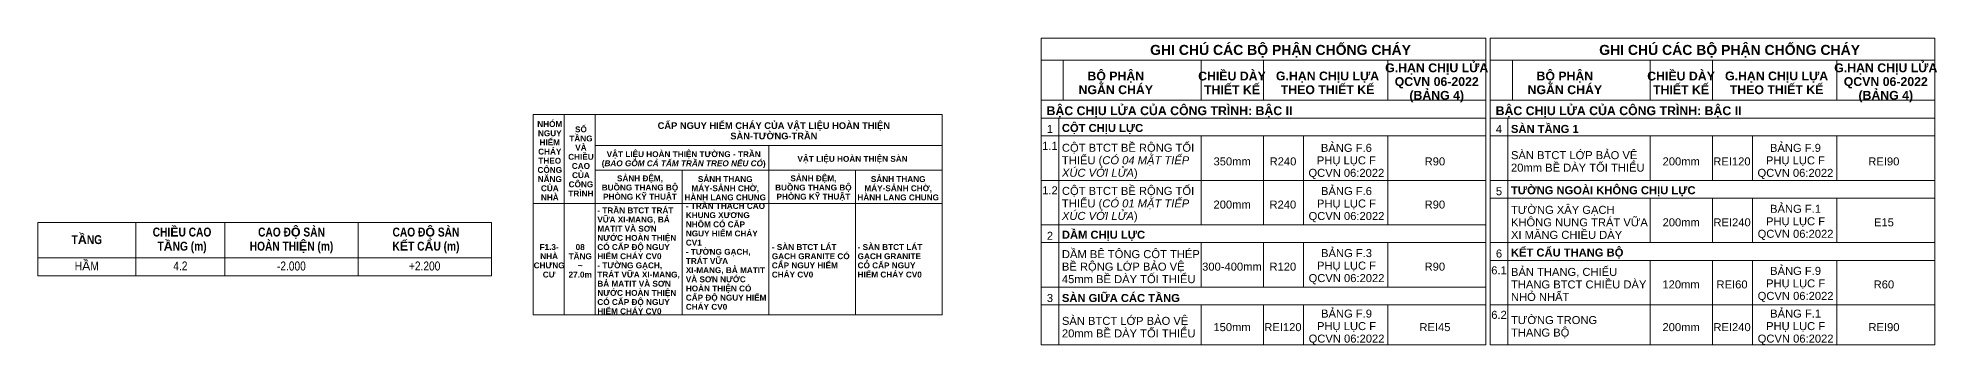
# Model space of a CAD drawing. Header units: millimetres. Extents: x 25998 to 252958, y -15958 to 83425.
# Drawn here: x 138484 to 159840, y 2351 to 5801 of the extents above; entities that cross this region are included whole.
import ezdxf

# ---------------------------------------------------------------- set-up
doc = ezdxf.new("R2010")
doc.units = ezdxf.units.MM
for name, color, linetype, lineweight in [('A-ANNO-NOTE', 131, 'Continuous', 9), ('A-DETL-THIN-1', 151, 'Continuous', 18), ('G-ANNO-TEXT-1', 7, 'Continuous', 9)]:
    doc.layers.add(name, color=color, linetype=linetype, lineweight=lineweight)
doc.styles.add('Arial Narrow', font='ARIALN_0.TTF', dxfattribs={"height": 100})
doc.styles.add('Arial_7', font='arial_0.ttf', dxfattribs={"height": 75})
doc.styles.add('Arial_8', font='arial_0.ttf', dxfattribs={"height": 112.5})
doc.styles.add('Arial_9', font='arial_0.ttf', dxfattribs={"height": 90})
doc.styles.add('Arial_B_2', font='arialbd_0.ttf', dxfattribs={"height": 66})
doc.styles.add('Arial_B_3', font='arialbd_0.ttf', dxfattribs={"height": 99})

# ---------------------------------------------------------------- blocks, each defined once
blk = doc.blocks.new('GHI CHÚ CAO ĐỘ 1 Ô1 - GHI CHÚ CAO ĐỘ 1 Ô 2-1613119-CAO ĐỘ_GHI CHÚ_1-TẦNG HẦM')
at = {"layer": 'A-ANNO-NOTE'}
for p, q in [((6062, 3729), (962, 3729)), ((962, 3729), (962, 3129)), ((2062, 3129), (2062, 3729)), ((3062, 3129), (3062, 3729)), ((4562, 3129), (4562, 3729)), ((6062, 3129), (6062, 3729)), ((6062, 3329), (962, 3329)), ((6062, 3129), (962, 3129))]:
    blk.add_line(p, q, dxfattribs=at)
at = {"layer": 'A-ANNO-NOTE', "char_height": 100, "attachment_point": 2, "line_spacing_factor": 0.949189, "style": 'Arial Narrow'}
for s, insert, width in [('\\pt635,1270,1905,2540,3175,3810,4445,5080,5715,6350,6985,7620,8255,8890,9525,10160,10795,11430,12065,12700,13335,13970,14605,15240,15875,16510,17145,17780,18415,19050,19685,20320;{\\fArial Narrow|b1|i0|c0|p34;CHI\\fArial|b1|i0|c0|p34;Ề\\fArial Narrow|b1|i0|c0|p34;U CAO T\\fArial|b1|i0|c0|p34;Ầ\\fArial Narrow|b1|i0|c0|p34;NG (m)}', (2582, 3670), 995.5), ('\\pt635,1270,1905,2540,3175,3810,4445,5080,5715,6350,6985,7620,8255,8890,9525,10160,10795,11430,12065,12700,13335,13970,14605,15240,15875,16510,17145,17780,18415,19050,19685,20320;{\\fArial Narrow|b1|i0|c0|p34;CAO Đ\\fArial|b1|i0|c0|p34;Ộ\\fArial Narrow|b1|i0|c0|p34; SÀN HOÀN THI\\fArial|b1|i0|c0|p34;Ệ\\fArial Narrow|b1|i0|c0|p34;N (m)}', (3813, 3670), 1005.5), ('\\pt635,1270,1905,2540,3175,3810,4445,5080,5715,6350,6985,7620,8255,8890,9525,10160,10795,11430,12065,12700,13335,13970,14605,15240,15875,16510,17145,17780,18415,19050,19685,20320;{\\fArial Narrow|b1|i0|c0|p34;CAO Đ\\fArial|b1|i0|c0|p34;Ộ\\fArial Narrow|b1|i0|c0|p34; SÀN \\PK\\fArial|b1|i0|c0|p34;Ế\\fArial Narrow|b1|i0|c0|p34;T C\\fArial|b1|i0|c0|p34;Ấ\\fArial Narrow|b1|i0|c0|p34;U (m)}', (5325, 3670), 1429), ('\\pt635,1270,1905,2540,3175,3810,4445,5080,5715,6350,6985,7620,8255,8890,9525,10160,10795,11430,12065,12700,13335,13970,14605,15240,15875,16510,17145,17780,18415,19050,19685,20320;{\\fArial Narrow|b1|i0|c0|p34;T\\fArial|b1|i0|c0|p34;Ầ\\fArial Narrow|b1|i0|c0|p34;NG}', (1512, 3585), 721)]:
    blk.add_mtext(s, dxfattribs=dict(at, insert=insert, width=width))

msp = doc.modelspace()

# ---------------------------------------------------------------- linework, layer by layer
at = {"layer": 'A-DETL-THIN-1'}
for p, q in [((149764.7, 5800.8), (154764.7, 5800.8)), ((149764.7, 2350.8), (149764.7, 5800.8)), ((154764.7, 2350.8), (154764.7, 5800.8)), ((154814.7, 5800.8), (159814.7, 5800.8)), ((154814.7, 2350.8), (154814.7, 5800.8)), ((159814.7, 2350.8), (159814.7, 5800.8)), ((149764.7, 5550.8), (154764.7, 5550.8)), ((150014.7, 5100.8), (150014.7, 5550.8)), ((151564.7, 5100.8), (151564.7, 5550.8)), ((152264.7, 5100.8), (152264.7, 5550.8)), ((153664.7, 5100.8), (153664.7, 5550.8)), ((154764.7, 3700.8), (154764.7, 5550.8)), ((154814.7, 5550.8), (159814.7, 5550.8)), ((155064.7, 5100.8), (155064.7, 5550.8)), ((156614.7, 5100.8), (156614.7, 5550.8)), ((157314.7, 5100.8), (157314.7, 5550.8)), ((158714.7, 5100.8), (158714.7, 5550.8)), ((159814.7, 3500.8), (159814.7, 5550.8)), ((144051.7, 2690.9), (144051.7, 4940.9)), ((144051.7, 4940.9), (148651.7, 4940.9)), ((144401.7, 2690.9), (144401.7, 4940.9)), ((144751.7, 2690.9), (144751.7, 4940.9)), ((148651.7, 2690.9), (148651.7, 4940.9)), ((149764.7, 5100.8), (154764.7, 5100.8)), ((154814.7, 5100.8), (159814.7, 5100.8)), ((149764.7, 4900.8), (154764.7, 4900.8)), ((149764.7, 4700.8), (154764.7, 4700.8)), ((149964.7, 2350.8), (149964.7, 4900.8)), ((151564.7, 3700.8), (151564.7, 4700.8)), ((152264.7, 3700.8), (152264.7, 4700.8)), ((152714.7, 3700.8), (152714.7, 4700.8)), ((153664.7, 3700.8), (153664.7, 4700.8)), ((154814.7, 4900.8), (159814.7, 4900.8)), ((154814.7, 4700.8), (159814.7, 4700.8)), ((155014.7, 2350.8), (155014.7, 4900.8)), ((156614.7, 4200.8), (156614.7, 4700.8)), ((157314.7, 4200.8), (157314.7, 4700.8)), ((157764.7, 4200.8), (157764.7, 4700.8)), ((158714.7, 4200.8), (158714.7, 4700.8)), ((144751.7, 4590.9), (148651.7, 4590.9)), ((146701.7, 2690.9), (146701.7, 4590.9)), ((144751.7, 4315.9), (148651.7, 4315.9)), ((145726.7, 2690.9), (145726.7, 4315.9)), ((147676.7, 2690.9), (147676.7, 4315.9)), ((149764.7, 4200.8), (154764.7, 4200.8)), ((154814.7, 4200.8), (159814.7, 4200.8)), ((144051.7, 3940.9), (148651.7, 3940.9)), ((154814.7, 4000.8), (159814.7, 4000.8)), ((156614.7, 3500.8), (156614.7, 4000.8)), ((157314.7, 3500.8), (157314.7, 4000.8)), ((157764.7, 3500.8), (157764.7, 4000.8)), ((158714.7, 3500.8), (158714.7, 4000.8)), ((149764.7, 3700.8), (154764.7, 3700.8)), ((149764.7, 3500.8), (154764.7, 3500.8)), ((151564.7, 3000.8), (151564.7, 3500.8)), ((152264.7, 3000.8), (152264.7, 3500.8)), ((152714.7, 3000.8), (152714.7, 3500.8)), ((153664.7, 3000.8), (153664.7, 3500.8)), ((154814.7, 3500.8), (159814.7, 3500.8)), ((154814.7, 3300.8), (159814.7, 3300.8)), ((156614.7, 2800.8), (156614.7, 3300.8)), ((157314.7, 2800.8), (157314.7, 3300.8)), ((157764.7, 2800.8), (157764.7, 3300.8)), ((158714.7, 2800.8), (158714.7, 3300.8)), ((149764.7, 3000.8), (154764.7, 3000.8)), ((149764.7, 2800.8), (154764.7, 2800.8)), ((151564.7, 2350.8), (151564.7, 2800.8)), ((152264.7, 2350.8), (152264.7, 2800.8)), ((152714.7, 2350.8), (152714.7, 2800.8)), ((153664.7, 2350.8), (153664.7, 2800.8)), ((154814.7, 2800.8), (159814.7, 2800.8)), ((154814.7, 2800.8), (159814.7, 2800.8)), ((156614.7, 2350.8), (156614.7, 2800.8)), ((157314.7, 2350.8), (157314.7, 2800.8)), ((157764.7, 2350.8), (157764.7, 2800.8)), ((158714.7, 2350.8), (158714.7, 2800.8)), ((144051.7, 2690.9), (147891.7, 2690.9)), ((144051.7, 2690.9), (147891.7, 2690.9)), ((144051.7, 2690.9), (148651.7, 2690.9)), ((149764.7, 2350.8), (154764.7, 2350.8)), ((154814.7, 2350.8), (159814.7, 2350.8))]:
    msp.add_line(p, q, dxfattribs=at)

# ---------------------------------------------------------------- block references
at = {"layer": 'A-ANNO-NOTE'}
msp.add_blockref('GHI CHÚ CAO ĐỘ 1 Ô1 - GHI CHÚ CAO ĐỘ 1 Ô 2-1613119-CAO ĐỘ_GHI CHÚ_1-TẦNG HẦM', (137522.2, 0), dxfattribs=at)

# ---------------------------------------------------------------- texts
at = {"layer": 'A-ANNO-NOTE', "char_height": 100, "attachment_point": 2, "line_spacing_factor": 0.949189, "style": 'Arial Narrow'}
for s, insert, width in [('\\pt635,1270,1905,2540,3175,3810,4445,5080,5715,6350,6985,7620,8255,8890,9525,10160,10795,11430,12065,12700,13335,13970,14605,15240,15875,16510,17145,17780,18415,19050,19685,20320;H{\\fArial|b0|i0|c0|p34;Ầ}M', (139033, 3288.6), 278), ('\\pt635,1270,1905,2540,3175,3810,4445,5080,5715,6350,6985,7620,8255,8890,9525,10160,10795,11430,12065,12700,13335,13970,14605,15240,15875,16510,17145,17780,18415,19050,19685,20320;4.2', (140085.5, 3288.6), 168.5), ('\\pt635,1270,1905,2540,3175,3810,4445,5080,5715,6350,6985,7620,8255,8890,9525,10160,10795,11430,12065,12700,13335,13970,14605,15240,15875,16510,17145,17780,18415,19050,19685,20320;-2.000', (141333.9, 3288.6), 340.5), ('\\pt635,1270,1905,2540,3175,3810,4445,5080,5715,6350,6985,7620,8255,8890,9525,10160,10795,11430,12065,12700,13335,13970,14605,15240,15875,16510,17145,17780,18415,19050,19685,20320;+2.200', (142832.6, 3288.6), 370.5)]:
    msp.add_mtext(s, dxfattribs=dict(at, insert=insert, width=width))
at = {"layer": 'G-ANNO-TEXT-1', "line_spacing_factor": 0.936439}
for s, insert, char_height, width, attachment_point, style in [('\\pt4.5,9,13.5,18,22.5,27,31.5,36,40.5,45,49.5,54,58.5,63,67.5,72,76.5,81,85.5,90,94.5,99,103.5,108,112.5,117,121.5,126,130.5,135,139.5,144;{\\fArial|b1|i0|c0|p34;GHI CHÚ CÁC BỘ PHẬN CHỐNG CHÁY}', (152457.6, 5652.4), 112.5, 3009.15, 5, 'Arial_8'), ('\\pt4.5,9,13.5,18,22.5,27,31.5,36,40.5,45,49.5,54,58.5,63,67.5,72,76.5,81,85.5,90,94.5,99,103.5,108,112.5,117,121.5,126,130.5,135,139.5,144;{\\fArial|b1|i0|c0|p34;GHI CHÚ CÁC BỘ PHẬN CHỐNG CHÁY}', (157507.6, 5652.4), 112.5, 3009.15, 5, 'Arial_8'), ('\\pt571.50027,1142.99955,1714.49982,2286.00009,2857.50036,3428.99964,4000.49991,4572.00018,5143.50045,5714.99973,6286.5,6858.00027,7429.49955,8000.99982,8572.50009,9144.00036,9715.49964,10286.99991,10858.50018,11430.00045,12001.49973,12573,13144.50027,13715.99955,14287.49982,14859.00009,15430.50036,16001.99964,16573.49991,17145.00018,17716.50045,18287.99973;BỘ PHẬN\\PNGĂN CHÁY', (150604.7, 5296.1), 99, 877.95, 5, 'Arial_B_3'), ('\\pt571.50027,1142.99955,1714.49982,2286.00009,2857.50036,3428.99964,4000.49991,4572.00018,5143.50045,5714.99973,6286.5,6858.00027,7429.49955,8000.99982,8572.50009,9144.00036,9715.49964,10286.99991,10858.50018,11430.00045,12001.49973,12573,13144.50027,13715.99955,14287.49982,14859.00009,15430.50036,16001.99964,16573.49991,17145.00018,17716.50045,18287.99973;CHIỀU DÀY\\PTHIẾT KẾ', (151911.4, 5296.1), 99, 750.15, 5, 'Arial_B_3'), ('\\pt571.50027,1142.99955,1714.49982,2286.00009,2857.50036,3428.99964,4000.49991,4572.00018,5143.50045,5714.99973,6286.5,6858.00027,7429.49955,8000.99982,8572.50009,9144.00036,9715.49964,10286.99991,10858.50018,11430.00045,12001.49973,12573,13144.50027,13715.99955,14287.49982,14859.00009,15430.50036,16001.99964,16573.49991,17145.00018,17716.50045,18287.99973;G.HẠN CHỊU LỰA THEO THIẾT KẾ', (152985.8, 5296.1), 99, 1184.85, 5, 'Arial_B_3'), ('\\pt571.50027,1142.99955,1714.49982,2286.00009,2857.50036,3428.99964,4000.49991,4572.00018,5143.50045,5714.99973,6286.5,6858.00027,7429.49955,8000.99982,8572.50009,9144.00036,9715.49964,10286.99991,10858.50018,11430.00045,12001.49973,12573,13144.50027,13715.99955,14287.49982,14859.00009,15430.50036,16001.99964,16573.49991,17145.00018,17716.50045,18287.99973;G.HẠN CHỊU LỬA\\PQCVN 06-2022\\P(BẢNG 4)', (154213.8, 5296.3), 99, 1125, 5, 'Arial_B_3'), ('\\pt571.50027,1142.99955,1714.49982,2286.00009,2857.50036,3428.99964,4000.49991,4572.00018,5143.50045,5714.99973,6286.5,6858.00027,7429.49955,8000.99982,8572.50009,9144.00036,9715.49964,10286.99991,10858.50018,11430.00045,12001.49973,12573,13144.50027,13715.99955,14287.49982,14859.00009,15430.50036,16001.99964,16573.49991,17145.00018,17716.50045,18287.99973;BỘ PHẬN\\PNGĂN CHÁY', (155654.7, 5296.1), 99, 877.95, 5, 'Arial_B_3'), ('\\pt571.50027,1142.99955,1714.49982,2286.00009,2857.50036,3428.99964,4000.49991,4572.00018,5143.50045,5714.99973,6286.5,6858.00027,7429.49955,8000.99982,8572.50009,9144.00036,9715.49964,10286.99991,10858.50018,11430.00045,12001.49973,12573,13144.50027,13715.99955,14287.49982,14859.00009,15430.50036,16001.99964,16573.49991,17145.00018,17716.50045,18287.99973;CHIỀU DÀY\\PTHIẾT KẾ', (156961.4, 5296.1), 99, 750.15, 5, 'Arial_B_3'), ('\\pt571.50027,1142.99955,1714.49982,2286.00009,2857.50036,3428.99964,4000.49991,4572.00018,5143.50045,5714.99973,6286.5,6858.00027,7429.49955,8000.99982,8572.50009,9144.00036,9715.49964,10286.99991,10858.50018,11430.00045,12001.49973,12573,13144.50027,13715.99955,14287.49982,14859.00009,15430.50036,16001.99964,16573.49991,17145.00018,17716.50045,18287.99973;G.HẠN CHỊU LỰA THEO THIẾT KẾ', (158035.8, 5296.1), 99, 1184.85, 5, 'Arial_B_3'), ('\\pt571.50027,1142.99955,1714.49982,2286.00009,2857.50036,3428.99964,4000.49991,4572.00018,5143.50045,5714.99973,6286.5,6858.00027,7429.49955,8000.99982,8572.50009,9144.00036,9715.49964,10286.99991,10858.50018,11430.00045,12001.49973,12573,13144.50027,13715.99955,14287.49982,14859.00009,15430.50036,16001.99964,16573.49991,17145.00018,17716.50045,18287.99973;G.HẠN CHỊU LỬA\\PQCVN 06-2022\\P(BẢNG 4)', (159263.8, 5296.3), 99, 1125, 5, 'Arial_B_3'), ('\\pt571.50027,1142.99955,1714.49982,2286.00009,2857.50036,3428.99964,4000.49991,4572.00018,5143.50045,5714.99973,6286.5,6858.00027,7429.49955,8000.99982,8572.50009,9144.00036,9715.49964,10286.99991,10858.50018,11430.00045,12001.49973,12573,13144.50027,13715.99955,14287.49982,14859.00009,15430.50036,16001.99964,16573.49991,17145.00018,17716.50045,18287.99973;BẬC CHỊU LỬA CỦA CÔNG TRÌNH: BẬC II', (149826.3, 4970.8), 99, 5140.8, 4, 'Arial_B_3'), ('\\pt571.50027,1142.99955,1714.49982,2286.00009,2857.50036,3428.99964,4000.49991,4572.00018,5143.50045,5714.99973,6286.5,6858.00027,7429.49955,8000.99982,8572.50009,9144.00036,9715.49964,10286.99991,10858.50018,11430.00045,12001.49973,12573,13144.50027,13715.99955,14287.49982,14859.00009,15430.50036,16001.99964,16573.49991,17145.00018,17716.50045,18287.99973;BẬC CHỊU LỬA CỦA CÔNG TRÌNH: BẬC II', (154876.3, 4970.8), 99, 5140.8, 4, 'Arial_B_3'), ('\\pt381.00018,761.9997,1142.99988,1524.00006,1905.00024,2285.99976,2666.99994,3048.00012,3429.0003,3809.99982,4191,4572.00018,4952.9997,5333.99988,5715.00006,6096.00024,6476.99976,6857.99994,7239.00012,7620.0003,8000.99982,8382,8763.00018,9143.9997,9524.99988,9906.00006,10287.00024,10667.99976,11048.99994,11430.00012,11811.0003,12191.99982;NHÓM NGUY HIỂM CHÁY THEO CÔNG NĂNG CỦA NHÀ', (144239.8, 4421.3), 66, 343.2, 5, 'Arial_B_2'), ('\\pt381.00018,761.9997,1142.99988,1524.00006,1905.00024,2285.99976,2666.99994,3048.00012,3429.0003,3809.99982,4191,4572.00018,4952.9997,5333.99988,5715.00006,6096.00024,6476.99976,6857.99994,7239.00012,7620.0003,8000.99982,8382,8763.00018,9143.9997,9524.99988,9906.00006,10287.00024,10667.99976,11048.99994,11430.00012,11811.0003,12191.99982;SỐ TẦNG VÀ CHIỀU CAO CỦA CÔNG TRÌNH', (144589.9, 4414), 66, 337.5, 5, 'Arial_B_2'), ('\\pt3,6,9,12,15,18,21,24,27,30,33,36,39,42,45,48,51,54,57,60,63,66,69,72,75,78,81,84,87,90,93,96;{\\fArial|b1|i0|c0|p34;CẤP NGUY HIỂM CHÁY CỦA VẬT LIỆU HOÀN THIỆN\\PSÀN-TƯỜNG-TRẦN}', (146759.5, 4757.4), 75, 3933, 5, 'Arial_7'), ('\\pt571.5,1143,1714.5,2286,2857.5,3429,4000.5,4572,5143.5,5715,6286.5,6858,7429.5,8001,8572.5,9144,9715.5,10287,10858.5,11430,12001.5,12573,13144.5,13716,14287.5,14859,15430.5,16002,16573.5,17145,17716.5,18288;1', (149863.9, 4778.3), 90, 220.5, 5, 'Arial_9'), ('\\pt571.5,1143,1714.5,2286,2857.5,3429,4000.5,4572,5143.5,5715,6286.5,6858,7429.5,8001,8572.5,9144,9715.5,10287,10858.5,11430,12001.5,12573,13144.5,13716,14287.5,14859,15430.5,16002,16573.5,17145,17716.5,18288;{\\fArial|b1|i0|c0|p34;CỘT CHỊU LỰC}', (149998.9, 4778.3), 90, 1297.8, 4, 'Arial_9'), ('\\pt571.5,1143,1714.5,2286,2857.5,3429,4000.5,4572,5143.5,5715,6286.5,6858,7429.5,8001,8572.5,9144,9715.5,10287,10858.5,11430,12001.5,12573,13144.5,13716,14287.5,14859,15430.5,16002,16573.5,17145,17716.5,18288;4', (154913.9, 4778.3), 90, 220.5, 5, 'Arial_9'), ('\\pt571.5,1143,1714.5,2286,2857.5,3429,4000.5,4572,5143.5,5715,6286.5,6858,7429.5,8001,8572.5,9144,9715.5,10287,10858.5,11430,12001.5,12573,13144.5,13716,14287.5,14859,15430.5,16002,16573.5,17145,17716.5,18288;{\\fArial|b1|i0|c0|p34;SÀN TẦNG 1}', (155048.9, 4778.3), 90, 1297.8, 4, 'Arial_9'), ('\\pt381.00018,761.9997,1142.99988,1524.00006,1905.00024,2285.99976,2666.99994,3048.00012,3429.0003,3809.99982,4191,4572.00018,4952.9997,5333.99988,5715.00006,6096.00024,6476.99976,6857.99994,7239.00012,7620.0003,8000.99982,8382,8763.00018,9143.9997,9524.99988,9906.00006,10287.00024,10667.99976,11048.99994,11430.00012,11811.0003,12191.99982;VẬT LIỆU HOÀN THIỆN TƯỜNG - TRẦN\\P({\\fArial|b1|i1|c0|p34;BAO GỒM CẢ TẤM TRẦN TREO NẾU CÓ})', (145745.6, 4433.9), 66, 1982.4, 5, 'Arial_B_2'), ('\\pt381.00018,761.9997,1142.99988,1524.00006,1905.00024,2285.99976,2666.99994,3048.00012,3429.0003,3809.99982,4191,4572.00018,4952.9997,5333.99988,5715.00006,6096.00024,6476.99976,6857.99994,7239.00012,7620.0003,8000.99982,8382,8763.00018,9143.9997,9524.99988,9906.00006,10287.00024,10667.99976,11048.99994,11430.00012,11811.0003,12191.99982;VẬT LIỆU HOÀN THIỆN SÀN', (147644.4, 4434), 66, 1972.5, 5, 'Arial_B_2'), ('\\pt571.5,1143,1714.5,2286,2857.5,3429,4000.5,4572,5143.5,5715,6286.5,6858,7429.5,8001,8572.5,9144,9715.5,10287,10858.5,11430,12001.5,12573,13144.5,13716,14287.5,14859,15430.5,16002,16573.5,17145,17716.5,18288;1.1', (149863.9, 4589), 90, 220.5, 5, 'Arial_9'), ('\\pt571.5,1143,1714.5,2286,2857.5,3429,4000.5,4572,5143.5,5715,6286.5,6858,7429.5,8001,8572.5,9144,9715.5,10287,10858.5,11430,12001.5,12573,13144.5,13716,14287.5,14859,15430.5,16002,16573.5,17145,17716.5,18288;CỘT BTCT BỀ RỘNG TỐI THIỂU ({\\fArial|b0|i1|c0|p34;CÓ 04 MẶT TIẾP XÚC VỚI LỬA})', (149998.9, 4413.5), 90, 1530, 4, 'Arial_9'), ('\\pt571.5,1143,1714.5,2286,2857.5,3429,4000.5,4572,5143.5,5715,6286.5,6858,7429.5,8001,8572.5,9144,9715.5,10287,10858.5,11430,12001.5,12573,13144.5,13716,14287.5,14859,15430.5,16002,16573.5,17145,17716.5,18288;BẢNG F.6 \\PPHỤ LỤC F\\PQCVN 06:2022', (153197.6, 4413.5), 90, 908.1, 5, 'Arial_9'), ('\\pt571.5,1143,1714.5,2286,2857.5,3429,4000.5,4572,5143.5,5715,6286.5,6858,7429.5,8001,8572.5,9144,9715.5,10287,10858.5,11430,12001.5,12573,13144.5,13716,14287.5,14859,15430.5,16002,16573.5,17145,17716.5,18288;SÀN BTCT LỚP BẢO VỆ 20mm BỀ DÀY TỐI THIỂU', (155048.9, 4413.5), 90, 1562.85, 4, 'Arial_9'), ('\\pt571.5,1143,1714.5,2286,2857.5,3429,4000.5,4572,5143.5,5715,6286.5,6858,7429.5,8001,8572.5,9144,9715.5,10287,10858.5,11430,12001.5,12573,13144.5,13716,14287.5,14859,15430.5,16002,16573.5,17145,17716.5,18288;BẢNG F.9\\PPHỤ LỤC F\\PQCVN 06:2022', (158247.6, 4413.5), 90, 908.1, 5, 'Arial_9'), ('\\pt381.00018,761.9997,1142.99988,1524.00006,1905.00024,2285.99976,2666.99994,3048.00012,3429.0003,3809.99982,4191,4572.00018,4952.9997,5333.99988,5715.00006,6096.00024,6476.99976,6857.99994,7239.00012,7620.0003,8000.99982,8382,8763.00018,9143.9997,9524.99988,9906.00006,10287.00024,10667.99976,11048.99994,11430.00012,11811.0003,12191.99982;SẢNH ĐỆM,\\PBUỒNG THANG BỘ\\PPHÒNG KỸ THUẬT', (145254, 4111.9), 66, 849.3, 5, 'Arial_B_2'), ('\\pt381.00018,761.9997,1142.99988,1524.00006,1905.00024,2285.99976,2666.99994,3048.00012,3429.0003,3809.99982,4191,4572.00018,4952.9997,5333.99988,5715.00006,6096.00024,6476.99976,6857.99994,7239.00012,7620.0003,8000.99982,8382,8763.00018,9143.9997,9524.99988,9906.00006,10287.00024,10667.99976,11048.99994,11430.00012,11811.0003,12191.99982;SẢNH ĐỆM,\\PBUỒNG THANG BỘ\\PPHÒNG KỸ THUẬT', (147204, 4111.9), 66, 849.3, 5, 'Arial_B_2'), ('\\pt571.5,1143,1714.5,2286,2857.5,3429,4000.5,4572,5143.5,5715,6286.5,6858,7429.5,8001,8572.5,9144,9715.5,10287,10858.5,11430,12001.5,12573,13144.5,13716,14287.5,14859,15430.5,16002,16573.5,17145,17716.5,18288;350mm', (151913.4, 4413.5), 90, 702.45, 5, 'Arial_9'), ('\\pt571.5,1143,1714.5,2286,2857.5,3429,4000.5,4572,5143.5,5715,6286.5,6858,7429.5,8001,8572.5,9144,9715.5,10287,10858.5,11430,12001.5,12573,13144.5,13716,14287.5,14859,15430.5,16002,16573.5,17145,17716.5,18288;R240', (152484.9, 4413.5), 90, 431.55, 5, 'Arial_9'), ('\\pt571.5,1143,1714.5,2286,2857.5,3429,4000.5,4572,5143.5,5715,6286.5,6858,7429.5,8001,8572.5,9144,9715.5,10287,10858.5,11430,12001.5,12573,13144.5,13716,14287.5,14859,15430.5,16002,16573.5,17145,17716.5,18288;R90', (154193.2, 4413.5), 90, 645.75, 5, 'Arial_9'), ('\\pt571.5,1143,1714.5,2286,2857.5,3429,4000.5,4572,5143.5,5715,6286.5,6858,7429.5,8001,8572.5,9144,9715.5,10287,10858.5,11430,12001.5,12573,13144.5,13716,14287.5,14859,15430.5,16002,16573.5,17145,17716.5,18288;200mm', (156963.4, 4413.5), 90, 702.45, 5, 'Arial_9'), ('\\pt571.5,1143,1714.5,2286,2857.5,3429,4000.5,4572,5143.5,5715,6286.5,6858,7429.5,8001,8572.5,9144,9715.5,10287,10858.5,11430,12001.5,12573,13144.5,13716,14287.5,14859,15430.5,16002,16573.5,17145,17716.5,18288;REI120', (157533.5, 4413.5), 90, 431.55, 5, 'Arial_9'), ('\\pt571.5,1143,1714.5,2286,2857.5,3429,4000.5,4572,5143.5,5715,6286.5,6858,7429.5,8001,8572.5,9144,9715.5,10287,10858.5,11430,12001.5,12573,13144.5,13716,14287.5,14859,15430.5,16002,16573.5,17145,17716.5,18288;REI90', (159241.6, 4413.5), 90, 645.75, 5, 'Arial_9'), ('\\pt381.00018,761.9997,1142.99988,1524.00006,1905.00024,2285.99976,2666.99994,3048.00012,3429.0003,3809.99982,4191,4572.00018,4952.9997,5333.99988,5715.00006,6096.00024,6476.99976,6857.99994,7239.00012,7620.0003,8000.99982,8382,8763.00018,9143.9997,9524.99988,9906.00006,10287.00024,10667.99976,11048.99994,11430.00012,11811.0003,12191.99982;SẢNH THANG MÁY-SẢNH CHỜ,\\PHÀNH LANG CHUNG', (146212.6, 4111.9), 66, 900.9, 5, 'Arial_B_2'), ('\\pt381.00018,761.9997,1142.99988,1524.00006,1905.00024,2285.99976,2666.99994,3048.00012,3429.0003,3809.99982,4191,4572.00018,4952.9997,5333.99988,5715.00006,6096.00024,6476.99976,6857.99994,7239.00012,7620.0003,8000.99982,8382,8763.00018,9143.9997,9524.99988,9906.00006,10287.00024,10667.99976,11048.99994,11430.00012,11811.0003,12191.99982;SẢNH THANG MÁY-SẢNH CHỜ,\\PHÀNH LANG CHUNG', (148157.6, 4111.9), 66, 900.9, 5, 'Arial_B_2'), ('\\pt571.5,1143,1714.5,2286,2857.5,3429,4000.5,4572,5143.5,5715,6286.5,6858,7429.5,8001,8572.5,9144,9715.5,10287,10858.5,11430,12001.5,12573,13144.5,13716,14287.5,14859,15430.5,16002,16573.5,17145,17716.5,18288;1.2', (149864.3, 4089), 90, 214.2, 5, 'Arial_9'), ('\\pt571.5,1143,1714.5,2286,2857.5,3429,4000.5,4572,5143.5,5715,6286.5,6858,7429.5,8001,8572.5,9144,9715.5,10287,10858.5,11430,12001.5,12573,13144.5,13716,14287.5,14859,15430.5,16002,16573.5,17145,17716.5,18288;CỘT BTCT BỀ RỘNG TỐI THIỂU ({\\fArial|b0|i1|c0|p34;CÓ 01 MẶT TIẾP XÚC VỚI LỬA})', (149998.9, 3928.5), 90, 1583.55, 4, 'Arial_9'), ('\\pt571.5,1143,1714.5,2286,2857.5,3429,4000.5,4572,5143.5,5715,6286.5,6858,7429.5,8001,8572.5,9144,9715.5,10287,10858.5,11430,12001.5,12573,13144.5,13716,14287.5,14859,15430.5,16002,16573.5,17145,17716.5,18288;BẢNG F.6\\PPHỤ LỤC F \\PQCVN 06:2022', (153198.9, 3928.5), 90, 1196.55, 5, 'Arial_9'), ('\\pt571.5,1143,1714.5,2286,2857.5,3429,4000.5,4572,5143.5,5715,6286.5,6858,7429.5,8001,8572.5,9144,9715.5,10287,10858.5,11430,12001.5,12573,13144.5,13716,14287.5,14859,15430.5,16002,16573.5,17145,17716.5,18288;5', (154913.9, 4078.3), 90, 220.5, 5, 'Arial_9'), ('\\pt571.5,1143,1714.5,2286,2857.5,3429,4000.5,4572,5143.5,5715,6286.5,6858,7429.5,8001,8572.5,9144,9715.5,10287,10858.5,11430,12001.5,12573,13144.5,13716,14287.5,14859,15430.5,16002,16573.5,17145,17716.5,18288;{\\fArial|b1|i0|c0|p34;TƯỜNG NGOÀI KHÔNG CHỊU LỰC}', (155048.9, 4078.3), 90, 4982.85, 4, 'Arial_9'), ('\\pt381.00018,761.9997,1142.99988,1524.00006,1905.00024,2285.99976,2666.99994,3048.00012,3429.0003,3809.99982,4191,4572.00018,4952.9997,5333.99988,5715.00006,6096.00024,6476.99976,6857.99994,7239.00012,7620.0003,8000.99982,8382,8763.00018,9143.9997,9524.99988,9906.00006,10287.00024,10667.99976,11048.99994,11430.00012,11811.0003,12191.99982;- TRẦN BTCT TRÁT VỮA XI-MANG, BẢ MATIT VÀ SƠN NƯỚC HOÀN THIỆN CÓ CẤP ĐỘ NGUY HIỂM CHÁY CV0\\P- TƯỜNG GẠCH, TRÁT VỮA XI-MANG, BẢ MATIT VÀ SƠN NƯỚC HOÀN THIỆN CÓ CẤP ĐỘ NGUY HIỂM CHÁY CV0', (144774.4, 3296.4), 66, 962.4, 4, 'Arial_B_2'), ('\\pt381.00018,761.9997,1142.99988,1524.00006,1905.00024,2285.99976,2666.99994,3048.00012,3429.0003,3809.99982,4191,4572.00018,4952.9997,5333.99988,5715.00006,6096.00024,6476.99976,6857.99994,7239.00012,7620.0003,8000.99982,8382,8763.00018,9143.9997,9524.99988,9906.00006,10287.00024,10667.99976,11048.99994,11430.00012,11811.0003,12191.99982;- TRẦN THẠCH CAO KHUNG XƯƠNG NHÔM CÓ CẤP NGUY HIỂM CHÁY CV1\\P- TƯỜNG GẠCH, TRÁT VỮA XI-MANG, BẢ MATIT VÀ SƠN NƯỚC HOÀN THIỆN CÓ CẤP ĐỘ NGUY HIỂM CHÁY CV0', (145769.4, 3345.9), 66, 918.9, 4, 'Arial_B_2'), ('\\pt571.5,1143,1714.5,2286,2857.5,3429,4000.5,4572,5143.5,5715,6286.5,6858,7429.5,8001,8572.5,9144,9715.5,10287,10858.5,11430,12001.5,12573,13144.5,13716,14287.5,14859,15430.5,16002,16573.5,17145,17716.5,18288;200mm', (151913.2, 3928.5), 90, 630.9, 5, 'Arial_9'), ('\\pt571.5,1143,1714.5,2286,2857.5,3429,4000.5,4572,5143.5,5715,6286.5,6858,7429.5,8001,8572.5,9144,9715.5,10287,10858.5,11430,12001.5,12573,13144.5,13716,14287.5,14859,15430.5,16002,16573.5,17145,17716.5,18288;R240', (152483.3, 3928.5), 90, 452.7, 5, 'Arial_9'), ('\\pt571.5,1143,1714.5,2286,2857.5,3429,4000.5,4572,5143.5,5715,6286.5,6858,7429.5,8001,8572.5,9144,9715.5,10287,10858.5,11430,12001.5,12573,13144.5,13716,14287.5,14859,15430.5,16002,16573.5,17145,17716.5,18288;R90', (154193, 3928.5), 90, 449.55, 5, 'Arial_9'), ('\\pt571.5,1143,1714.5,2286,2857.5,3429,4000.5,4572,5143.5,5715,6286.5,6858,7429.5,8001,8572.5,9144,9715.5,10287,10858.5,11430,12001.5,12573,13144.5,13716,14287.5,14859,15430.5,16002,16573.5,17145,17716.5,18288;TƯỜNG XÂY GẠCH KHÔNG NUNG TRÁT VỮA XI MĂNG CHIỀU DÀY', (155048.9, 3728.5), 90, 1583.55, 4, 'Arial_9'), ('\\pt571.5,1143,1714.5,2286,2857.5,3429,4000.5,4572,5143.5,5715,6286.5,6858,7429.5,8001,8572.5,9144,9715.5,10287,10858.5,11430,12001.5,12573,13144.5,13716,14287.5,14859,15430.5,16002,16573.5,17145,17716.5,18288;BẢNG F.1\\PPHỤ LỤC F \\PQCVN 06:2022', (158248.9, 3728.5), 90, 1196.55, 5, 'Arial_9'), ('\\pt571.5,1143,1714.5,2286,2857.5,3429,4000.5,4572,5143.5,5715,6286.5,6858,7429.5,8001,8572.5,9144,9715.5,10287,10858.5,11430,12001.5,12573,13144.5,13716,14287.5,14859,15430.5,16002,16573.5,17145,17716.5,18288;{\\fArial|b1|i0|c0|p34;DẦM CHỊU LỰC}', (149998.9, 3578.3), 90, 1297.8, 4, 'Arial_9'), ('\\pt571.5,1143,1714.5,2286,2857.5,3429,4000.5,4572,5143.5,5715,6286.5,6858,7429.5,8001,8572.5,9144,9715.5,10287,10858.5,11430,12001.5,12573,13144.5,13716,14287.5,14859,15430.5,16002,16573.5,17145,17716.5,18288;200mm', (156963.2, 3728.5), 90, 630.9, 5, 'Arial_9'), ('\\pt571.5,1143,1714.5,2286,2857.5,3429,4000.5,4572,5143.5,5715,6286.5,6858,7429.5,8001,8572.5,9144,9715.5,10287,10858.5,11430,12001.5,12573,13144.5,13716,14287.5,14859,15430.5,16002,16573.5,17145,17716.5,18288;REI240', (157535.1, 3728.5), 90, 452.7, 5, 'Arial_9'), ('\\pt571.5,1143,1714.5,2286,2857.5,3429,4000.5,4572,5143.5,5715,6286.5,6858,7429.5,8001,8572.5,9144,9715.5,10287,10858.5,11430,12001.5,12573,13144.5,13716,14287.5,14859,15430.5,16002,16573.5,17145,17716.5,18288;E15', (159243, 3728.5), 90, 449.55, 5, 'Arial_9'), ('\\pt381.00018,761.9997,1142.99988,1524.00006,1905.00024,2285.99976,2666.99994,3048.00012,3429.0003,3809.99982,4191,4572.00018,4952.9997,5333.99988,5715.00006,6096.00024,6476.99976,6857.99994,7239.00012,7620.0003,8000.99982,8382,8763.00018,9143.9997,9524.99988,9906.00006,10287.00024,10667.99976,11048.99994,11430.00012,11811.0003,12191.99982;F1.3-\\PNHÀ CHƯNG CƯ', (144232.3, 3296.4), 66, 341.4, 5, 'Arial_B_2'), ('\\pt381.00018,761.9997,1142.99988,1524.00006,1905.00024,2285.99976,2666.99994,3048.00012,3429.0003,3809.99982,4191,4572.00018,4952.9997,5333.99988,5715.00006,6096.00024,6476.99976,6857.99994,7239.00012,7620.0003,8000.99982,8382,8763.00018,9143.9997,9524.99988,9906.00006,10287.00024,10667.99976,11048.99994,11430.00012,11811.0003,12191.99982;08 TẦNG ~ 27.0m', (144581.8, 3296.2), 66, 331.5, 5, 'Arial_B_2'), ('\\pt381.00018,761.9997,1142.99988,1524.00006,1905.00024,2285.99976,2666.99994,3048.00012,3429.0003,3809.99982,4191,4572.00018,4952.9997,5333.99988,5715.00006,6096.00024,6476.99976,6857.99994,7239.00012,7620.0003,8000.99982,8382,8763.00018,9143.9997,9524.99988,9906.00006,10287.00024,10667.99976,11048.99994,11430.00012,11811.0003,12191.99982;- SÀN BTCT LÁT GẠCH GRANITE CÓ CẤP NGUY HIỂM CHÁY CV0', (146736.4, 3296.4), 66, 928.8, 4, 'Arial_B_2'), ('\\pt381.00018,761.9997,1142.99988,1524.00006,1905.00024,2285.99976,2666.99994,3048.00012,3429.0003,3809.99982,4191,4572.00018,4952.9997,5333.99988,5715.00006,6096.00024,6476.99976,6857.99994,7239.00012,7620.0003,8000.99982,8382,8763.00018,9143.9997,9524.99988,9906.00006,10287.00024,10667.99976,11048.99994,11430.00012,11811.0003,12191.99982;- SÀN BTCT LÁT GẠCH GRANITE CÓ CẤP NGUY HIỂM CHÁY CV0', (147701.4, 3296.4), 66, 849.3, 4, 'Arial_B_2'), ('\\pt571.5,1143,1714.5,2286,2857.5,3429,4000.5,4572,5143.5,5715,6286.5,6858,7429.5,8001,8572.5,9144,9715.5,10287,10858.5,11430,12001.5,12573,13144.5,13716,14287.5,14859,15430.5,16002,16573.5,17145,17716.5,18288;2', (149864.3, 3578.3), 90, 214.2, 5, 'Arial_9'), ('\\pt571.5,1143,1714.5,2286,2857.5,3429,4000.5,4572,5143.5,5715,6286.5,6858,7429.5,8001,8572.5,9144,9715.5,10287,10858.5,11430,12001.5,12573,13144.5,13716,14287.5,14859,15430.5,16002,16573.5,17145,17716.5,18288;DẦM BÊ TÔNG CÔT THÉP BỀ RỘNG LỚP BẢO VỆ 45mm BỀ DÀY TỐI THIỂU', (149998.9, 3230.8), 90, 1589.4, 4, 'Arial_9'), ('\\pt571.5,1143,1714.5,2286,2857.5,3429,4000.5,4572,5143.5,5715,6286.5,6858,7429.5,8001,8572.5,9144,9715.5,10287,10858.5,11430,12001.5,12573,13144.5,13716,14287.5,14859,15430.5,16002,16573.5,17145,17716.5,18288;BẢNG F.3\\PPHỤ LỤC F \\PQCVN 06:2022', (153199.4, 3230.8), 90, 1024.2, 5, 'Arial_9'), ('\\pt571.5,1143,1714.5,2286,2857.5,3429,4000.5,4572,5143.5,5715,6286.5,6858,7429.5,8001,8572.5,9144,9715.5,10287,10858.5,11430,12001.5,12573,13144.5,13716,14287.5,14859,15430.5,16002,16573.5,17145,17716.5,18288;6', (154914.3, 3378.3), 90, 214.2, 5, 'Arial_9'), ('\\pt571.5,1143,1714.5,2286,2857.5,3429,4000.5,4572,5143.5,5715,6286.5,6858,7429.5,8001,8572.5,9144,9715.5,10287,10858.5,11430,12001.5,12573,13144.5,13716,14287.5,14859,15430.5,16002,16573.5,17145,17716.5,18288;{\\fArial|b1|i0|c0|p34;KẾT CẤU THANG BỘ}', (155048.9, 3378.3), 90, 4953.15, 4, 'Arial_9'), ('\\pt571.5,1143,1714.5,2286,2857.5,3429,4000.5,4572,5143.5,5715,6286.5,6858,7429.5,8001,8572.5,9144,9715.5,10287,10858.5,11430,12001.5,12573,13144.5,13716,14287.5,14859,15430.5,16002,16573.5,17145,17716.5,18288;300-400mm', (151911.3, 3230.8), 90, 735.3, 5, 'Arial_9'), ('\\pt571.5,1143,1714.5,2286,2857.5,3429,4000.5,4572,5143.5,5715,6286.5,6858,7429.5,8001,8572.5,9144,9715.5,10287,10858.5,11430,12001.5,12573,13144.5,13716,14287.5,14859,15430.5,16002,16573.5,17145,17716.5,18288;R120', (152483.4, 3230.8), 90, 464.4, 5, 'Arial_9'), ('\\pt571.5,1143,1714.5,2286,2857.5,3429,4000.5,4572,5143.5,5715,6286.5,6858,7429.5,8001,8572.5,9144,9715.5,10287,10858.5,11430,12001.5,12573,13144.5,13716,14287.5,14859,15430.5,16002,16573.5,17145,17716.5,18288;R90', (154192.7, 3230.8), 90, 461.25, 5, 'Arial_9'), ('\\pt571.5,1143,1714.5,2286,2857.5,3429,4000.5,4572,5143.5,5715,6286.5,6858,7429.5,8001,8572.5,9144,9715.5,10287,10858.5,11430,12001.5,12573,13144.5,13716,14287.5,14859,15430.5,16002,16573.5,17145,17716.5,18288;6.1', (154913.9, 3189), 90, 220.5, 5, 'Arial_9'), ('\\pt571.5,1143,1714.5,2286,2857.5,3429,4000.5,4572,5143.5,5715,6286.5,6858,7429.5,8001,8572.5,9144,9715.5,10287,10858.5,11430,12001.5,12573,13144.5,13716,14287.5,14859,15430.5,16002,16573.5,17145,17716.5,18288;BẢN THANG, CHIẾU THANG BTCT CHIỀU DÀY NHỎ NHẤT', (155048.9, 3030.8), 90, 1559.7, 4, 'Arial_9'), ('\\pt571.5,1143,1714.5,2286,2857.5,3429,4000.5,4572,5143.5,5715,6286.5,6858,7429.5,8001,8572.5,9144,9715.5,10287,10858.5,11430,12001.5,12573,13144.5,13716,14287.5,14859,15430.5,16002,16573.5,17145,17716.5,18288;BẢNG F.9\\PPHỤ LỤC F \\PQCVN 06:2022', (158249.4, 3030.8), 90, 1024.2, 5, 'Arial_9'), ('\\pt571.5,1143,1714.5,2286,2857.5,3429,4000.5,4572,5143.5,5715,6286.5,6858,7429.5,8001,8572.5,9144,9715.5,10287,10858.5,11430,12001.5,12573,13144.5,13716,14287.5,14859,15430.5,16002,16573.5,17145,17716.5,18288;120mm', (156961.3, 3030.8), 90, 735.3, 5, 'Arial_9'), ('\\pt571.5,1143,1714.5,2286,2857.5,3429,4000.5,4572,5143.5,5715,6286.5,6858,7429.5,8001,8572.5,9144,9715.5,10287,10858.5,11430,12001.5,12573,13144.5,13716,14287.5,14859,15430.5,16002,16573.5,17145,17716.5,18288;REI60', (157535, 3030.8), 90, 464.4, 5, 'Arial_9'), ('\\pt571.5,1143,1714.5,2286,2857.5,3429,4000.5,4572,5143.5,5715,6286.5,6858,7429.5,8001,8572.5,9144,9715.5,10287,10858.5,11430,12001.5,12573,13144.5,13716,14287.5,14859,15430.5,16002,16573.5,17145,17716.5,18288;R60', (159242.7, 3030.8), 90, 461.25, 5, 'Arial_9'), ('\\pt571.5,1143,1714.5,2286,2857.5,3429,4000.5,4572,5143.5,5715,6286.5,6858,7429.5,8001,8572.5,9144,9715.5,10287,10858.5,11430,12001.5,12573,13144.5,13716,14287.5,14859,15430.5,16002,16573.5,17145,17716.5,18288;3', (149864.3, 2878.3), 90, 214.2, 5, 'Arial_9'), ('\\pt571.5,1143,1714.5,2286,2857.5,3429,4000.5,4572,5143.5,5715,6286.5,6858,7429.5,8001,8572.5,9144,9715.5,10287,10858.5,11430,12001.5,12573,13144.5,13716,14287.5,14859,15430.5,16002,16573.5,17145,17716.5,18288;{\\fArial|b1|i0|c0|p34;SÀN GIỮA CÁC TẦNG}', (149998.9, 2878.3), 90, 2074.5, 4, 'Arial_9'), ('\\pt571.5,1143,1714.5,2286,2857.5,3429,4000.5,4572,5143.5,5715,6286.5,6858,7429.5,8001,8572.5,9144,9715.5,10287,10858.5,11430,12001.5,12573,13144.5,13716,14287.5,14859,15430.5,16002,16573.5,17145,17716.5,18288;SÀN BTCT LỚP BẢO VỆ 20mm BỀ DÀY TỐI THIỂU', (149998.9, 2550.8), 90, 1574.55, 4, 'Arial_9'), ('\\pt571.5,1143,1714.5,2286,2857.5,3429,4000.5,4572,5143.5,5715,6286.5,6858,7429.5,8001,8572.5,9144,9715.5,10287,10858.5,11430,12001.5,12573,13144.5,13716,14287.5,14859,15430.5,16002,16573.5,17145,17716.5,18288;150mm', (151912.1, 2550.8), 90, 616.05, 5, 'Arial_9'), ('\\pt571.5,1143,1714.5,2286,2857.5,3429,4000.5,4572,5143.5,5715,6286.5,6858,7429.5,8001,8572.5,9144,9715.5,10287,10858.5,11430,12001.5,12573,13144.5,13716,14287.5,14859,15430.5,16002,16573.5,17145,17716.5,18288;REI120', (152484.6, 2550.8), 90, 482.4, 5, 'Arial_9'), ('\\pt571.5,1143,1714.5,2286,2857.5,3429,4000.5,4572,5143.5,5715,6286.5,6858,7429.5,8001,8572.5,9144,9715.5,10287,10858.5,11430,12001.5,12573,13144.5,13716,14287.5,14859,15430.5,16002,16573.5,17145,17716.5,18288;BẢNG F.9\\PPHỤ LỤC F \\PQCVN 06:2022', (153199.6, 2550.8), 90, 982.35, 5, 'Arial_9'), ('\\pt571.5,1143,1714.5,2286,2857.5,3429,4000.5,4572,5143.5,5715,6286.5,6858,7429.5,8001,8572.5,9144,9715.5,10287,10858.5,11430,12001.5,12573,13144.5,13716,14287.5,14859,15430.5,16002,16573.5,17145,17716.5,18288;REI45', (154193.4, 2550.8), 90, 535.95, 5, 'Arial_9'), ('\\pt571.5,1143,1714.5,2286,2857.5,3429,4000.5,4572,5143.5,5715,6286.5,6858,7429.5,8001,8572.5,9144,9715.5,10287,10858.5,11430,12001.5,12573,13144.5,13716,14287.5,14859,15430.5,16002,16573.5,17145,17716.5,18288;6.2', (154914.3, 2689), 90, 214.2, 5, 'Arial_9'), ('\\pt571.5,1143,1714.5,2286,2857.5,3429,4000.5,4572,5143.5,5715,6286.5,6858,7429.5,8001,8572.5,9144,9715.5,10287,10858.5,11430,12001.5,12573,13144.5,13716,14287.5,14859,15430.5,16002,16573.5,17145,17716.5,18288;TƯỜNG TRONG\\PTHANG BỘ', (155048.9, 2550.8), 90, 1574.55, 4, 'Arial_9'), ('\\pt571.5,1143,1714.5,2286,2857.5,3429,4000.5,4572,5143.5,5715,6286.5,6858,7429.5,8001,8572.5,9144,9715.5,10287,10858.5,11430,12001.5,12573,13144.5,13716,14287.5,14859,15430.5,16002,16573.5,17145,17716.5,18288;200mm', (156962.1, 2550.8), 90, 616.05, 5, 'Arial_9'), ('\\pt571.5,1143,1714.5,2286,2857.5,3429,4000.5,4572,5143.5,5715,6286.5,6858,7429.5,8001,8572.5,9144,9715.5,10287,10858.5,11430,12001.5,12573,13144.5,13716,14287.5,14859,15430.5,16002,16573.5,17145,17716.5,18288;REI240', (157534.6, 2550.8), 90, 482.4, 5, 'Arial_9'), ('\\pt571.5,1143,1714.5,2286,2857.5,3429,4000.5,4572,5143.5,5715,6286.5,6858,7429.5,8001,8572.5,9144,9715.5,10287,10858.5,11430,12001.5,12573,13144.5,13716,14287.5,14859,15430.5,16002,16573.5,17145,17716.5,18288;BẢNG F.1\\PPHỤ LỤC F \\PQCVN 06:2022', (158249.6, 2550.8), 90, 982.35, 5, 'Arial_9'), ('\\pt571.5,1143,1714.5,2286,2857.5,3429,4000.5,4572,5143.5,5715,6286.5,6858,7429.5,8001,8572.5,9144,9715.5,10287,10858.5,11430,12001.5,12573,13144.5,13716,14287.5,14859,15430.5,16002,16573.5,17145,17716.5,18288;REI90', (159243.4, 2550.8), 90, 535.95, 5, 'Arial_9')]:
    msp.add_mtext(s, dxfattribs=dict(at, insert=insert, char_height=char_height, width=width, attachment_point=attachment_point, style=style))

doc.saveas('drawing.dxf')
